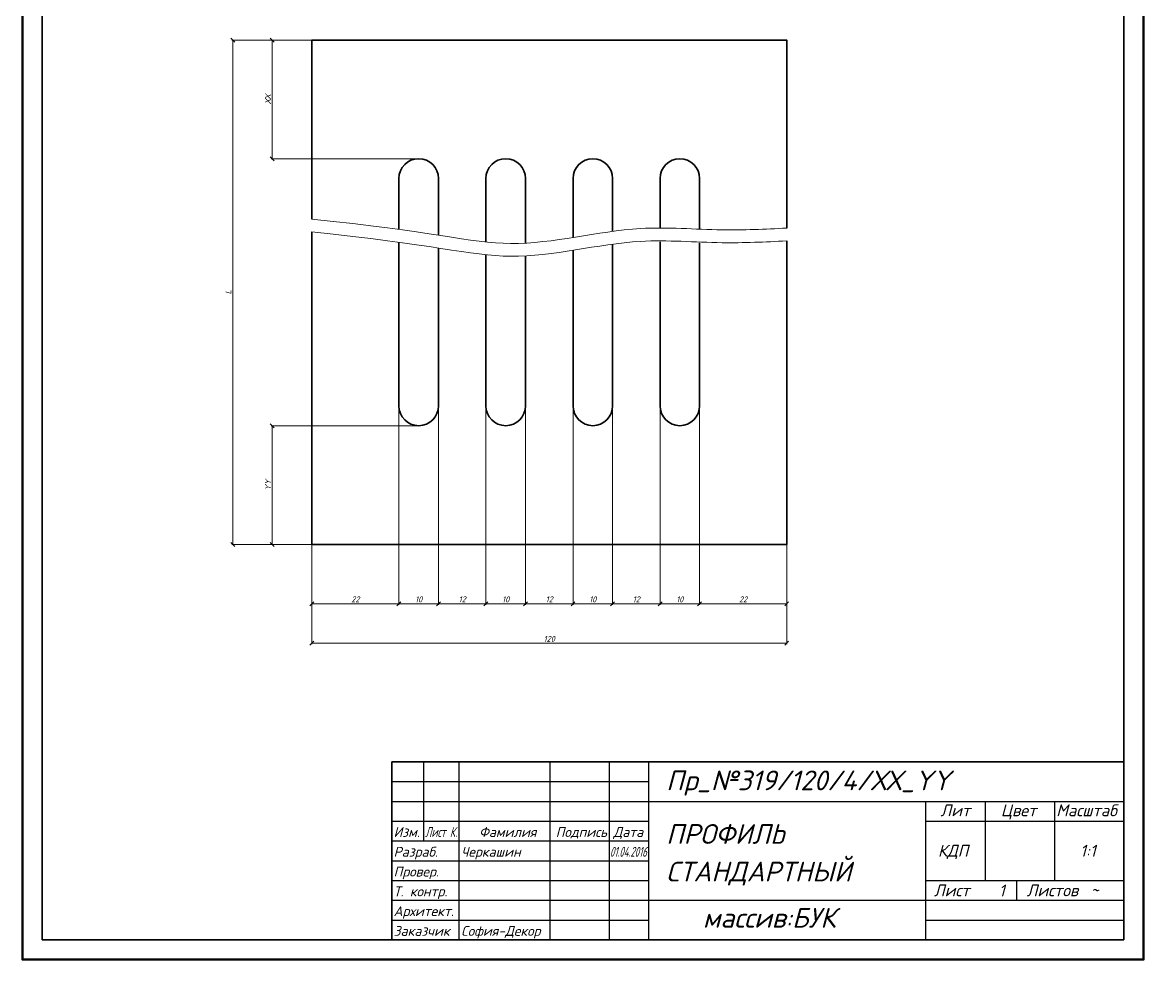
# Model space of a CAD drawing. Header units: millimetres. Extents: x 2545 to 2828, y 118 to 513.
# Drawn here: x 2544.7 to 2828.1, y 117.7 to 354.6 of the extents above; entities that cross this region are included whole.
import ezdxf
from ezdxf.enums import TextEntityAlignment as Align

# ---------------------------------------------------------------- set-up
doc = ezdxf.new("R2010")
doc.units = ezdxf.units.MM
doc.layers.get('0').update_dxf_attribs({"lineweight": 13})
for name, color, linetype, lineweight in [('Пр_№319', 1, 'Continuous', 35), ('служебный слой РАЗМЕРЫ', 7, 'Continuous', 9), ('служебный слой ШТАМП', 7, 'Continuous', 30), ('служебный слой ШТРИХОВКА', 7, 'Continuous', 5)]:
    doc.layers.add(name, color=color, linetype=linetype, lineweight=lineweight)
doc.styles.add('ЕСКД', font='isocpeur.ttf', dxfattribs={"oblique": 15})
doc.dimstyles.new('ЕСКД', dxfattribs={"dimtxt": 3.5, "dimasz": 2.5, "dimexe": 0.25, "dimexo": 0, "dimgap": 0.35, "dimtad": 1, "dimdec": 1, "dimzin": 9, "dimtxsty": 'ЕСКД', "dimblk": 'OBLIQUE', "dimcen": 0, "dimclrd": 256, "dimclre": 256, "dimclrt": 256, "dimadec": 1, "dimazin": 0, "dimtfac": 1, "dimtdec": 1, "dimtmove": 0, "dimatfit": 3, "dimldrblk": 'DOTSMALL', "dimfxl": 1, "dimlwd": -1, "dimlwe": -1, "dimarcsym": 0})

# ---------------------------------------------------------------- blocks, each defined once
blk = doc.blocks.new('_OBLIQUE')
at = {"color": 0, "linetype": 'ByBlock'}
blk.add_line((-0.5, -0.5), (0.5, 0.5), dxfattribs=at)
blk = doc.blocks.new('*D855')
at = {"layer": 'Defpoints', "color": 0, "transparency": 16777216}
for p in [(2617.89, 350.16), (2597.89, 222.66), (2617.89, 222.66)]:
    blk.add_point(p, dxfattribs=at)
at = {"layer": 'служебный слой РАЗМЕРЫ', "transparency": 16777216}
for p, q in [((2617.89, 350.16), (2597.64, 350.16)), ((2597.89, 350.16), (2597.89, 222.66)), ((2617.89, 222.66), (2597.64, 222.66))]:
    blk.add_line(p, q, dxfattribs=at)
for p, rotation in [((2597.89, 350.16), 90), ((2597.89, 222.66), 270)]:
    blk.add_blockref('_OBLIQUE', p, dxfattribs=dict(at, rotation=rotation))
at = {"layer": 'служебный слой РАЗМЕРЫ', "transparency": 16777216, "insert": (2596.79, 286.41), "char_height": 1.5, "attachment_point": 5, "rotation": 90, "style": 'ЕСКД'}
blk.add_mtext('L', dxfattribs=at)
blk = doc.blocks.new('_DotSmall')
at = {"color": 0, "linetype": 'ByBlock', "lineweight": -3, "const_width": 0.5}
blk.add_lwpolyline([(-0.0625, 0, 1), (0.0625, 0, 1)], format="xyb", close=True, dxfattribs=at)
blk = doc.blocks.new('*D844')
at = {"layer": 'Defpoints', "color": 0, "transparency": 16777216}
for p in [(2639.89, 257.66), (2617.89, 222.66), (2639.89, 207.66)]:
    blk.add_point(p, dxfattribs=at)
at = {"layer": 'служебный слой РАЗМЕРЫ', "transparency": 16777216}
for p, q in [((2639.89, 257.66), (2639.89, 207.41)), ((2617.89, 222.66), (2617.89, 207.41)), ((2617.89, 207.66), (2639.89, 207.66))]:
    blk.add_line(p, q, dxfattribs=at)
at = {"layer": 'служебный слой РАЗМЕРЫ', "transparency": 16777216, "rotation": 180}
blk.add_blockref('_OBLIQUE', (2617.89, 207.66), dxfattribs=at)
at = {"layer": 'служебный слой РАЗМЕРЫ', "transparency": 16777216}
blk.add_blockref('_OBLIQUE', (2639.89, 207.66), dxfattribs=at)
at = {"layer": 'служебный слой РАЗМЕРЫ', "transparency": 16777216, "insert": (2628.89, 208.76), "char_height": 1.5, "attachment_point": 5, "style": 'ЕСКД'}
blk.add_mtext('22', dxfattribs=at)
blk = doc.blocks.new('*D856')
at = {"layer": 'Defpoints', "color": 0, "transparency": 16777216}
for p in [(2617.89, 222.66), (2737.89, 222.66), (2737.89, 197.66)]:
    blk.add_point(p, dxfattribs=at)
at = {"layer": 'служебный слой РАЗМЕРЫ', "transparency": 16777216}
for p, q in [((2617.89, 222.66), (2617.89, 197.41)), ((2737.89, 222.66), (2737.89, 197.41)), ((2617.89, 197.66), (2737.89, 197.66))]:
    blk.add_line(p, q, dxfattribs=at)
at = {"layer": 'служебный слой РАЗМЕРЫ', "transparency": 16777216, "rotation": 180}
blk.add_blockref('_OBLIQUE', (2617.89, 197.66), dxfattribs=at)
at = {"layer": 'служебный слой РАЗМЕРЫ', "transparency": 16777216}
blk.add_blockref('_OBLIQUE', (2737.89, 197.66), dxfattribs=at)
at = {"layer": 'служебный слой РАЗМЕРЫ', "transparency": 16777216, "insert": (2677.89, 198.76), "char_height": 1.5, "attachment_point": 5, "style": 'ЕСКД'}
blk.add_mtext('120', dxfattribs=at)

msp = doc.modelspace()

# ---------------------------------------------------------------- linework, layer by layer
at = {"layer": 'Пр_№319'}
for points in [[(2617.89, 304.88), (2617.89, 350.16), (2737.89, 350.16), (2737.89, 302.63)], [(2617.89, 301.65), (2617.89, 222.66), (2737.89, 222.66), (2737.89, 299.39)]]:
    msp.add_lwpolyline(points, dxfattribs=at)
for points in [[(2649.89, 300.81), (2649.89, 315.16, 1), (2639.89, 315.16), (2639.89, 302.27)], [(2671.88, 298.82), (2671.88, 315.16, 1), (2661.88, 315.16), (2661.88, 299.13)], [(2693.89, 301.79), (2693.89, 315.16, 1), (2683.89, 315.16), (2683.89, 300.24)], [(2715.89, 302.34), (2715.89, 315.16, 1), (2705.89, 315.16), (2705.89, 302.62)], [(2639.89, 299.03), (2639.89, 257.66, 1), (2649.89, 257.66), (2649.89, 297.57)], [(2693.89, 298.55), (2693.89, 257.66, -1), (2683.89, 257.66), (2683.89, 297)], [(2705.89, 299.12), (2705.89, 257.66, 1), (2715.89, 257.66), (2715.89, 298.92)], [(2661.88, 295.89), (2661.88, 257.66, 1), (2671.88, 257.66), (2671.88, 295.59)]]:
    msp.add_lwpolyline(points, format="xyb", dxfattribs=at)
at = {"layer": 'служебный слой ШТАМП', "lineweight": 35}
for p, q in [((2638.09, 167.69), (2823.09, 167.69)), ((2638.09, 122.69), (2638.09, 167.69))]:
    msp.add_line(p, q, dxfattribs=at)
at = {"layer": 'служебный слой ШТАМП', "lineweight": -3}
for p, q in [((2646.09, 167.69), (2646.09, 147.69)), ((2655.09, 122.69), (2655.09, 167.69)), ((2678.09, 122.69), (2678.09, 167.69)), ((2693.09, 122.69), (2693.09, 167.69)), ((2703.09, 122.69), (2703.09, 167.69)), ((2638.09, 162.69), (2703.09, 162.69)), ((2638.09, 157.69), (2823.09, 157.69)), ((2773.09, 122.69), (2773.09, 157.69)), ((2788.09, 157.69), (2788.09, 137.69)), ((2805.59, 157.69), (2805.59, 137.69)), ((2638.09, 152.69), (2703.09, 152.69)), ((2773.09, 152.69), (2823.09, 152.69)), ((2638.09, 147.69), (2703.09, 147.69)), ((2638.09, 142.69), (2703.09, 142.69)), ((2638.09, 137.69), (2703.09, 137.69)), ((2773.09, 137.69), (2823.09, 137.69)), ((2796.09, 132.69), (2796.09, 137.69)), ((2638.09, 132.69), (2823.09, 132.69)), ((2638.09, 127.69), (2703.09, 127.69)), ((2773.09, 127.69), (2823.09, 127.69))]:
    msp.add_line(p, q, dxfattribs=at)
at = {"layer": 'служебный слой ШТАМП', "color": 6, "lineweight": 50}
msp.add_lwpolyline([(2544.74, 512.62), (2544.74, 117.69), (2828.09, 117.69), (2828.09, 512.62)], close=True, dxfattribs=at)
at = {"layer": 'служебный слой ШТАМП', "lineweight": 35}
msp.add_lwpolyline([(2549.74, 507.62), (2549.74, 122.69), (2823.09, 122.69), (2823.09, 507.62)], close=True, dxfattribs=at)
at = {"layer": 'служебный слой ШТРИХОВКА', "ltscale": 10}
for points in [[(2617.89, 304.88), (2647.93, 301.86), (2668.74, 295.61), (2696.79, 303.88), (2720.14, 301.78), (2732.44, 302.33), (2737.89, 302.63)], [(2617.89, 301.65), (2647.93, 298.63), (2668.74, 292.37), (2696.79, 300.64), (2720.14, 298.54), (2732.44, 299.09), (2737.89, 299.39)]]:
    msp.add_open_spline(points, degree=3, knots=[0, 0, 0, 0, 30.84743, 63.90391, 84.494301, 100.84291, 100.84291, 100.84291, 100.84291], dxfattribs=at)

# ---------------------------------------------------------------- texts
at = {"layer": 'служебный слой ШТАМП', "lineweight": -3, "style": 'ЕСКД', "oblique": 15}
for s, height, p in [('Пр_№319/120/4/ХХ_YY', 5, (2707.43, 160.49)), ('Лит', 3, (2776.74, 153.92)), ('Цвет', 3, (2792.02, 153.92)), ('Масштаб', 3, (2806.01, 153.92)), ('Изм.', 2.5, (2638.55, 148.69)), ('Фамилия', 2.5, (2660.16, 148.69)), ('Подпись', 2.5, (2679.52, 148.69)), ('Дата', 2.5, (2694.09, 148.69)), ('ПРОФИЛЬ', 5, (2707.43, 146.94)), ('Разраб.', 2.5, (2638.55, 143.69)), ('Черкашин', 2.5, (2655.63, 143.69)), ('КДП', 3, (2776.12, 143.71)), ('1:1', 3, (2812.04, 143.71)), ('СТАНДАРТНЫЙ', 5, (2707.43, 137.44)), ('Провер.', 2.5, (2638.55, 138.69)), ('Т. контр.', 2.5, (2638.55, 133.69)), ('Лист', 3, (2775.09, 133.69)), ('Листов', 3, (2798.53, 133.69)), ('Архитект.', 2.5, (2638.55, 128.69)), ('массив:БУК', 5, (2716.7, 125.75)), ('Заказчик', 2.5, (2638.55, 123.69)), ('София-Декор', 2.5, (2655.63, 123.69))]:
    msp.add_text(s, height=height, dxfattribs=at).set_placement(p)
for s, width, p, p2 in [('Лист К.', 0.68412, (2646.55, 148.69), (2654.59, 148.69)), ('01.04.2016', 0.631972, (2693.22, 143.69), (2702.54, 143.69))]:
    msp.add_text(s, height=2.5, dxfattribs=dict(at, width=width)).set_placement(p, p2, align=Align.FIT)
for s, p in [('1', (2792.28, 136.67)), ('~', (2815.72, 136.67))]:
    msp.add_text(s, height=3, dxfattribs=at).set_placement(p, align=Align.TOP_CENTER)

# ---------------------------------------------------------------- dimensions: what is measured, and where the dimension line sits
at = {"layer": 'служебный слой РАЗМЕРЫ'}
dim = msp.add_linear_dim(base=(2597.89, 222.66), p1=(2617.89, 350.16), p2=(2617.89, 222.66), angle=90, text='L', dimstyle='ЕСКД', override={"dimtxt": 1.5, "dimasz": 1}, dxfattribs=at)
dim.commit()
dim.dimension.update_dxf_attribs({"geometry": '*D855', "text_midpoint": (2596.79, 286.41)})
for base, p1, p2, text in [((2607.89, 350.16), (2644.89, 320.16), (2617.89, 350.16), 'ХХ'), ((2607.89, 252.66), (2617.89, 222.66), (2644.89, 252.66), 'YY')]:
    msp.add_linear_dim(base=base, p1=p1, p2=p2, angle=90, text=text, dimstyle='ЕСКД', override={"dimtxt": 1.5, "dimasz": 1}, dxfattribs=at).render()
for base, p2, picture, middle in [((2639.89, 207.66), (2639.89, 257.66), '*D844', (2628.89, 207.66)), ((2737.89, 197.66), (2737.89, 222.66), '*D856', (2677.89, 197.66))]:
    dim = msp.add_linear_dim(base=base, p1=(2617.89, 222.66), p2=p2, dimstyle='ЕСКД', override={"dimtxt": 1.5, "dimasz": 1}, dxfattribs=at)
    dim.commit()
    dim.dimension.update_dxf_attribs({"geometry": picture, "text_midpoint": middle, "dimtype": 128})
for base, p1, p2 in [((2649.89, 207.66), (2639.89, 257.66), (2649.89, 257.66)), ((2661.88, 207.66), (2649.89, 257.66), (2661.88, 257.66)), ((2671.88, 207.66), (2661.88, 257.66), (2671.88, 257.66)), ((2683.89, 207.66), (2671.88, 257.66), (2683.89, 257.66)), ((2693.89, 207.66), (2683.89, 257.66), (2693.89, 257.66)), ((2705.89, 207.66), (2693.89, 257.66), (2705.89, 257.66)), ((2715.89, 207.66), (2705.89, 257.66), (2715.89, 257.66)), ((2737.89, 207.66), (2715.89, 257.66), (2737.89, 222.66))]:
    msp.add_linear_dim(base=base, p1=p1, p2=p2, dimstyle='ЕСКД', override={"dimtxt": 1.5, "dimasz": 1}, dxfattribs=at).render()

doc.saveas('drawing.dxf')
